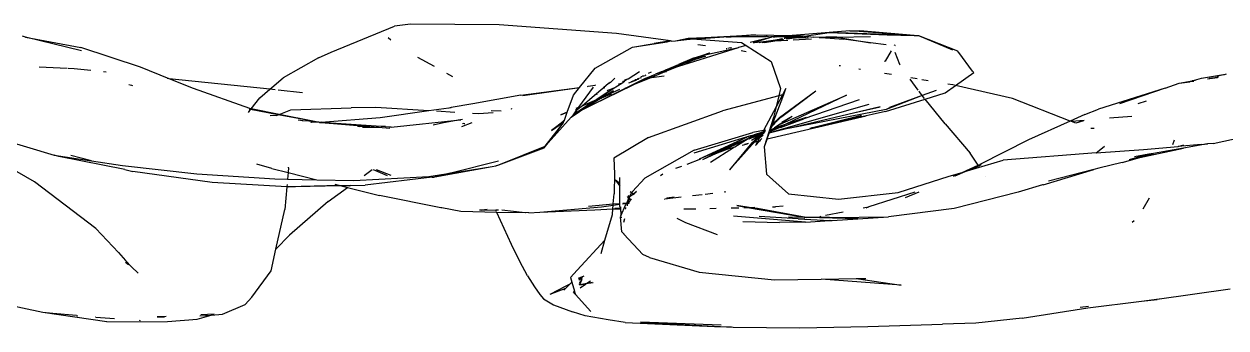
# Model space of a CAD drawing. Header units: millimetres. Extents: x -41292 to 298682, y -22072 to 33155.
# Drawn here: x 34630.1 to 34840.8, y -13113.9 to -13060.6 of the extents above; entities that cross this region are included whole.
import ezdxf

# ---------------------------------------------------------------- set-up
doc = ezdxf.new("R2010")
doc.units = ezdxf.units.MM

# ---------------------------------------------------------------- blocks, each defined once
blk = doc.blocks.new('rmfnasesx')
for p, q in [((62147.23, 2446.93), (62158.32, 2451.49)), ((62161.12, 2451.86), (62158.32, 2451.49)), ((62176.66, 2451.71), (62161.12, 2451.86)), ((62197.25, 2450.21), (62176.66, 2451.71)), ((62206.66, 2448.89), (62197.25, 2450.21)), ((62234.49, 2450.35), (62228.07, 2449.82)), ((62230.15, 2449.73), (62234.49, 2450.35)), ((62238.15, 2450.68), (62234.49, 2450.35)), ((62249.38, 2449.87), (62234.49, 2450.35)), ((62234.49, 2450.35), (62244.65, 2449.95)), ((62249.38, 2449.87), (62238.15, 2450.68)), ((62238.15, 2450.68), (62239.89, 2450.66)), ((62249.38, 2449.87), (62239.89, 2450.66)), ((62093.66, 2449.57), (62093.09, 2449.71)), ((62093.66, 2449.57), (62103.35, 2447.74)), ((62103.42, 2447.15), (62093.66, 2449.57)), ((62157.23, 2449.48), (62157.67, 2449.07)), ((62200.01, 2447.78), (62206.1, 2448.76)), ((62200.01, 2447.78), (62203.84, 2448.47)), ((62206.66, 2448.89), (62203.84, 2448.47)), ((62203.84, 2448.47), (62206.1, 2448.76)), ((62206.1, 2448.76), (62206.66, 2448.89)), ((62206.87, 2448.86), (62206.66, 2448.89)), ((62206.87, 2448.86), (62207.54, 2448.94)), ((62207.24, 2448.8), (62207.19, 2448.81)), ((62207.54, 2448.94), (62209.78, 2449.35)), ((62207.54, 2448.94), (62209.51, 2449.12)), ((62209.51, 2449.12), (62210.77, 2449.27)), ((62211.32, 2449.22), (62209.51, 2449.12)), ((62209.78, 2449.35), (62212.69, 2449.5)), ((62209.78, 2449.35), (62210.77, 2449.27)), ((62210.77, 2449.27), (62212.69, 2449.5)), ((62210.77, 2449.27), (62211.32, 2449.22)), ((62221.57, 2449.99), (62211.32, 2449.22)), ((62211.32, 2449.22), (62219.11, 2448.6)), ((62212.83, 2448.01), (62211.48, 2448.2)), ((62212.69, 2449.5), (62221.57, 2449.99)), ((62221.96, 2449.66), (62216.5, 2449.55)), ((62216.5, 2449.55), (62218.12, 2449.65)), ((62218.12, 2449.65), (62223.19, 2449.72)), ((62218.12, 2449.65), (62221.96, 2449.66)), ((62219.94, 2448.08), (62218.6, 2447.76)), ((62219.11, 2448.6), (62219.94, 2448.08)), ((62219.94, 2448.08), (62224.31, 2445.31)), ((62224.24, 2449.51), (62220.65, 2448.61)), ((62221.17, 2448.61), (62221.33, 2448.61)), ((62221.33, 2448.61), (62221.39, 2448.63)), ((62221.43, 2448.62), (62221.39, 2448.63)), ((62224.24, 2449.51), (62221.43, 2448.62)), ((62221.43, 2448.62), (62222.97, 2448.8)), ((62221.57, 2449.99), (62227.99, 2449.82)), ((62221.96, 2449.66), (62223.32, 2449.66)), ((62222.23, 2448.62), (62222.97, 2448.8)), ((62222.73, 2448.62), (62224.13, 2448.86)), ((62222.97, 2448.8), (62223.02, 2448.8)), ((62223.02, 2448.8), (62225.08, 2449.1)), ((62223.02, 2448.8), (62225.4, 2449.08)), ((62223.02, 2448.8), (62224.13, 2448.86)), ((62223.16, 2448.62), (62223.06, 2448.62)), ((62223.16, 2448.62), (62224.99, 2448.91)), ((62224.47, 2448.88), (62223.16, 2448.62)), ((62223.32, 2449.66), (62223.39, 2449.69)), ((62223.61, 2449.65), (62223.39, 2449.69)), ((62223.53, 2449.73), (62224.25, 2449.63)), ((62224.13, 2448.86), (62225.08, 2449.1)), ((62224.13, 2448.86), (62224.47, 2448.88)), ((62224.38, 2449.52), (62224.24, 2449.51)), ((62224.25, 2449.63), (62225.72, 2449.68)), ((62225.06, 2449.6), (62224.25, 2449.63)), ((62225.4, 2449.08), (62224.47, 2448.88)), ((62224.47, 2448.88), (62224.99, 2448.91)), ((62224.8, 2449.56), (62224.73, 2449.56)), ((62224.8, 2449.56), (62225.06, 2449.6)), ((62224.99, 2448.91), (62226.56, 2449.16)), ((62224.99, 2448.91), (62227.27, 2449.04)), ((62225.26, 2449.59), (62225.06, 2449.6)), ((62225.08, 2449.1), (62226.08, 2449.24)), ((62228.08, 2449.69), (62225.26, 2449.59)), ((62225.26, 2449.59), (62225.72, 2449.68)), ((62228.01, 2449.5), (62225.26, 2449.59)), ((62225.4, 2449.08), (62225.8, 2449.13)), ((62225.83, 2449.69), (62225.72, 2449.68)), ((62226.08, 2449.24), (62225.8, 2449.13)), ((62226.89, 2449.77), (62225.83, 2449.69)), ((62225.83, 2449.69), (62226.27, 2449.68)), ((62226.36, 2449.19), (62226.08, 2449.24)), ((62226.27, 2449.68), (62226.32, 2449.68)), ((62226.32, 2449.68), (62227.24, 2449.76)), ((62226.72, 2449.3), (62226.59, 2449.31)), ((62227.26, 2449.4), (62226.72, 2449.3)), ((62227.24, 2449.76), (62226.89, 2449.77)), ((62227.09, 2449.25), (62226.96, 2449.26)), ((62227.09, 2449.25), (62228.42, 2449.46)), ((62227.35, 2449.76), (62227.24, 2449.76)), ((62227.33, 2449.41), (62227.26, 2449.4)), ((62227.54, 2449.45), (62227.33, 2449.41)), ((62227.46, 2449.77), (62227.35, 2449.76)), ((62227.5, 2449.78), (62227.46, 2449.77)), ((62227.6, 2449.78), (62227.5, 2449.78)), ((62227.94, 2449.45), (62227.54, 2449.45)), ((62227.99, 2449.82), (62227.6, 2449.78)), ((62228.01, 2449.5), (62227.94, 2449.45)), ((62228.07, 2449.82), (62227.99, 2449.82)), ((62228.05, 2449.5), (62228.01, 2449.5)), ((62228.05, 2449.5), (62228.24, 2449.49)), ((62228.86, 2449.8), (62228.07, 2449.82)), ((62229.05, 2449.64), (62228.08, 2449.69)), ((62228.19, 2449.1), (62231.39, 2449.28)), ((62228.24, 2449.49), (62229.05, 2449.64)), ((62228.42, 2449.46), (62228.24, 2449.49)), ((62228.42, 2449.46), (62228.55, 2449.48)), ((62228.55, 2449.48), (62228.64, 2449.46)), ((62228.64, 2449.46), (62228.75, 2449.47)), ((62228.83, 2449.47), (62228.75, 2449.47)), ((62228.83, 2449.47), (62229.18, 2449.63)), ((62229, 2449.46), (62228.83, 2449.47)), ((62230.02, 2449.71), (62228.86, 2449.8)), ((62229.79, 2449.59), (62229, 2449.46)), ((62230.35, 2449.5), (62229, 2449.46)), ((62230.81, 2449.4), (62229, 2449.46)), ((62229.18, 2449.63), (62229.05, 2449.64)), ((62229.27, 2449.62), (62229.18, 2449.63)), ((62229.43, 2449.69), (62229.27, 2449.62)), ((62229.41, 2449.62), (62229.27, 2449.62)), ((62229.52, 2449.67), (62229.41, 2449.62)), ((62229.61, 2449.65), (62229.52, 2449.67)), ((62229.61, 2449.65), (62229.81, 2449.6)), ((62229.81, 2449.6), (62229.79, 2449.59)), ((62229.81, 2449.6), (62229.86, 2449.6)), ((62229.86, 2449.6), (62229.9, 2449.59)), ((62230.02, 2449.71), (62230.15, 2449.73)), ((62230.15, 2449.73), (62231.82, 2449.58)), ((62230.43, 2449.48), (62230.35, 2449.5)), ((62232.77, 2449.51), (62231.82, 2449.58)), ((62233.92, 2449.56), (62232.77, 2449.51)), ((62232.77, 2449.51), (62233.85, 2449.42)), ((62233.85, 2449.42), (62235.86, 2449.54)), ((62233.85, 2449.42), (62237, 2449.19)), ((62235.86, 2449.54), (62233.92, 2449.56)), ((62235.86, 2449.54), (62241.72, 2449.69)), ((62235.86, 2449.54), (62241.77, 2448.57)), ((62241.77, 2448.57), (62237, 2449.19)), ((62244.48, 2448.19), (62241.77, 2448.57)), ((62244.65, 2449.95), (62249.38, 2449.87)), ((62245.97, 2448.2), (62245.9, 2448.08)), ((62246.06, 2448.06), (62246.1, 2448.18)), ((62249.38, 2449.87), (62250.14, 2449.84)), ((62250.14, 2449.84), (62256.14, 2447.34)), ((62250.14, 2449.84), (62256.99, 2447.15)), ((62113.78, 2444.27), (62103.35, 2447.74)), ((62145, 2445.91), (62138.79, 2442.41)), ((62145, 2445.91), (62147.23, 2446.93)), ((62162.37, 2446.07), (62165.25, 2444.45)), ((62193.51, 2444.14), (62200.01, 2447.78)), ((62211.94, 2446.19), (62208.1, 2444.78)), ((62210.83, 2445.93), (62208.1, 2444.78)), ((62208.15, 2444.49), (62218.6, 2447.76)), ((62210.82, 2445.6), (62212.56, 2446.33)), ((62212.71, 2446.14), (62210.82, 2445.6)), ((62210.83, 2445.93), (62211.07, 2445.98)), ((62211.07, 2445.98), (62211.22, 2446.03)), ((62211.22, 2446.03), (62213.11, 2446.65)), ((62211.22, 2446.03), (62211.94, 2446.19)), ((62211.94, 2446.19), (62212.36, 2446.34)), ((62213.11, 2446.65), (62212.36, 2446.34)), ((62212.36, 2446.34), (62212.98, 2446.51)), ((62212.71, 2446.14), (62212.87, 2446.2)), ((62212.98, 2446.51), (62218.6, 2447.76)), ((62212.98, 2446.51), (62213.44, 2446.74)), ((62213.44, 2446.74), (62213.11, 2446.65)), ((62213.44, 2446.74), (62213.64, 2446.79)), ((62216.56, 2447.49), (62216.42, 2447.51)), ((62217.18, 2447.67), (62216.74, 2447.54)), ((62217.18, 2447.67), (62217.29, 2447.68)), ((62217.29, 2447.68), (62217.45, 2447.73)), ((62219.93, 2447.01), (62219.1, 2447.13)), ((62245.37, 2447.16), (62244.33, 2445.37)), ((62246.86, 2444.75), (62246.04, 2446.89)), ((62257.16, 2446.92), (62256.99, 2447.15)), ((62257.16, 2446.92), (62257.23, 2446.89)), ((62259.6, 2443.62), (62257.23, 2446.89)), ((62100.91, 2444.04), (62096.05, 2444.28)), ((62102.17, 2443.98), (62101.09, 2444.04)), ((62105.06, 2443.68), (62102.17, 2443.98)), ((62118.79, 2442.25), (62113.78, 2444.27)), ((62190.75, 2440.74), (62193.51, 2444.14)), ((62205.03, 2443.49), (62205.76, 2443.79)), ((62208.15, 2444.49), (62205.7, 2443.48)), ((62210.82, 2445.6), (62205.76, 2443.79)), ((62205.76, 2443.79), (62208.1, 2444.78)), ((62205.76, 2443.79), (62208.15, 2444.49)), ((62210.82, 2445.6), (62209.42, 2445.02)), ((62224.31, 2445.31), (62225.99, 2440.56)), ((62236.49, 2444.5), (62236.27, 2444.54)), ((62240.02, 2443.91), (62239.68, 2443.96)), ((62244.33, 2445.37), (62244.14, 2445.29)), ((62246.93, 2444.65), (62246.86, 2444.75)), ((62107.78, 2443.4), (62107.33, 2443.45)), ((62118.79, 2442.25), (62118.48, 2442.29)), ((62123.06, 2440.54), (62118.79, 2442.25)), ((62136.45, 2440.42), (62118.79, 2442.25)), ((62136.82, 2440.73), (62138.79, 2442.41)), ((62167.44, 2443.22), (62168.49, 2442.63)), ((62196.21, 2441.68), (62196.95, 2442.36)), ((62198.13, 2441.51), (62198.62, 2441.83)), ((62198.33, 2441.81), (62198.25, 2441.76)), ((62198.33, 2441.81), (62198.36, 2441.8)), ((62198.36, 2441.8), (62198.44, 2441.82)), ((62198.44, 2441.82), (62198.62, 2441.83)), ((62198.96, 2442.06), (62198.62, 2441.83)), ((62198.96, 2442.06), (62198.63, 2441.99)), ((62198.66, 2440.56), (62201.72, 2442.1)), ((62199.12, 2442.16), (62198.8, 2442.09)), ((62198.96, 2442.06), (62199.12, 2442.16)), ((62199, 2442.21), (62199.27, 2442.26)), ((62199.12, 2442.16), (62199.27, 2442.26)), ((62199.27, 2442.26), (62201.23, 2443.55)), ((62200.7, 2441.99), (62199.34, 2441.5)), ((62200.98, 2442.16), (62199.77, 2441.72)), ((62203.33, 2442.5), (62200.05, 2441.14)), ((62200.05, 2441.14), (62202.67, 2442.4)), ((62200.52, 2442.1), (62200.55, 2442.11)), ((62200.55, 2442.11), (62200.98, 2442.16)), ((62200.88, 2442.28), (62201.62, 2442.49)), ((62200.98, 2442.16), (62201.04, 2442.17)), ((62201.11, 2442.21), (62201.04, 2442.17)), ((62201.99, 2442.69), (62201.48, 2442.59)), ((62201.72, 2442.1), (62202.32, 2442.35)), ((62201.77, 2442.74), (62201.86, 2442.78)), ((62201.86, 2442.78), (62202.22, 2442.82)), ((62202.35, 2442.89), (62202.22, 2442.82)), ((62202.32, 2442.35), (62202.67, 2442.4)), ((62202.32, 2442.35), (62202.34, 2442.36)), ((62202.34, 2442.36), (62204.06, 2443.08)), ((62202.34, 2442.36), (62202.67, 2442.4)), ((62202.67, 2442.4), (62204.06, 2443.08)), ((62202.67, 2442.4), (62203.33, 2442.5)), ((62202.83, 2443.27), (62203.37, 2443.45)), ((62205.67, 2443.46), (62203.33, 2442.5)), ((62203.33, 2442.5), (62205.57, 2442.8)), ((62204.44, 2443.24), (62204.06, 2443.08)), ((62205.03, 2443.49), (62204.44, 2443.24)), ((62204.44, 2443.24), (62205.67, 2443.46)), ((62205.82, 2443.66), (62205.03, 2443.49)), ((62205.67, 2443.46), (62205.7, 2443.48)), ((62205.7, 2443.48), (62206.01, 2443.54)), ((62245.4, 2443), (62244.2, 2443.2)), ((62250.09, 2440.25), (62248.71, 2442.17)), ((62249.9, 2442.24), (62248.83, 2442.42)), ((62251.84, 2441.91), (62250.74, 2442.1)), ((62256.66, 2441.07), (62259.86, 2443.33)), ((62259.86, 2443.33), (62259.6, 2443.62)), ((62295.86, 2441.47), (62298.11, 2441.88)), ((62295.86, 2441.47), (62297.72, 2441.75)), ((62297.85, 2441.77), (62298.43, 2441.86)), ((62298.11, 2441.88), (62299.77, 2442.37)), ((62298.69, 2441.96), (62298.11, 2441.88)), ((62299.77, 2442.37), (62303.98, 2443.07)), ((62300.82, 2442.23), (62302.59, 2442.51)), ((62302.59, 2442.51), (62301.08, 2442.32)), ((62302.26, 2442.7), (62303.98, 2443.07)), ((62303.8, 2442.97), (62302.26, 2442.7)), ((62302.74, 2442.57), (62302.59, 2442.51)), ((62303.98, 2443.07), (62304.12, 2443.1)), ((62111.77, 2441.26), (62112.2, 2441.13)), ((62112.2, 2441.13), (62112.37, 2441.06)), ((62132.97, 2437.04), (62123.06, 2440.54)), ((62134.68, 2438.92), (62136.45, 2440.42)), ((62136.45, 2440.42), (62136.82, 2440.73)), ((62137.39, 2440.32), (62136.45, 2440.42)), ((62142.21, 2439.82), (62137.92, 2440.27)), ((62180.48, 2439.36), (62190.75, 2440.74)), ((62180.83, 2439.35), (62190.75, 2440.74)), ((62189.67, 2439.4), (62190.75, 2440.74)), ((62190.63, 2437.29), (62193.22, 2440.79)), ((62191.42, 2436.97), (62196.65, 2440.54)), ((62192.16, 2440.93), (62192.23, 2440.99)), ((62192.23, 2440.99), (62193.5, 2441.12)), ((62193.21, 2437.82), (62200.05, 2441.14)), ((62193.21, 2437.82), (62198.66, 2440.56)), ((62193.39, 2439.38), (62194.84, 2440.59)), ((62193.5, 2441.12), (62193.55, 2441.18)), ((62196.65, 2440.54), (62193.77, 2438.65)), ((62194.84, 2440.59), (62194.94, 2440.67)), ((62194.84, 2440.59), (62195.08, 2440.66)), ((62195.84, 2441.43), (62194.94, 2440.67)), ((62194.94, 2440.67), (62195.18, 2440.75)), ((62195.38, 2439.35), (62197.81, 2440.41)), ((62196.71, 2440.17), (62195.38, 2439.35)), ((62195.67, 2440.22), (62195.58, 2440.16)), ((62196.65, 2440.54), (62195.67, 2440.22)), ((62195.9, 2441.48), (62195.84, 2441.43)), ((62195.87, 2441.45), (62195.84, 2441.43)), ((62195.87, 2441.45), (62195.9, 2441.48)), ((62195.92, 2441.42), (62195.87, 2441.45)), ((62195.9, 2441.48), (62196.13, 2441.67)), ((62195.9, 2441.48), (62195.97, 2441.46)), ((62195.97, 2441.46), (62195.99, 2441.49)), ((62196.13, 2441.67), (62196.21, 2441.68)), ((62196.65, 2440.54), (62198.13, 2441.51)), ((62197.58, 2441.36), (62198.13, 2441.51)), ((62200.05, 2441.14), (62198.66, 2440.56)), ((62225.99, 2440.56), (62225.67, 2439.26)), ((62225.79, 2435.45), (62232.16, 2440.15)), ((62226.22, 2435.65), (62232.16, 2440.15)), ((62226.93, 2440.56), (62226.32, 2439.43)), ((62226.57, 2439.5), (62226.93, 2440.56)), ((62250.31, 2439.95), (62250.19, 2440.11)), ((62250.82, 2439.32), (62250.31, 2439.95)), ((62253.28, 2440.22), (62250.82, 2439.32)), ((62251.34, 2438.68), (62254.86, 2439.79)), ((62254.86, 2439.79), (62256.66, 2441.07)), ((62256.15, 2441.18), (62255.32, 2441.32)), ((62256.49, 2441.11), (62256.15, 2441.18)), ((62266.65, 2438.77), (62256.66, 2441.07)), ((62293.39, 2440.62), (62281.71, 2436.91)), ((62293.39, 2440.62), (62285.4, 2437.89)), ((62293.39, 2440.62), (62295.86, 2441.47)), ((62133.21, 2436.99), (62134.68, 2438.92)), ((62172.07, 2437.86), (62168.25, 2437.21)), ((62180.48, 2439.36), (62172.07, 2437.86)), ((62188.58, 2436.4), (62189.67, 2439.4)), ((62193.26, 2438.32), (62189.67, 2435.96)), ((62193.26, 2438.32), (62191.01, 2437.39)), ((62191.01, 2437.39), (62191.18, 2437.53)), ((62191.18, 2437.53), (62193.39, 2439.38)), ((62191.18, 2437.53), (62193.77, 2438.65)), ((62194.51, 2438.84), (62191.45, 2436.93)), ((62191.45, 2436.93), (62193.21, 2437.82)), ((62193.77, 2438.65), (62193.26, 2438.32)), ((62193.84, 2439.54), (62193.39, 2439.38)), ((62194.51, 2438.84), (62194.62, 2438.88)), ((62196.28, 2439.57), (62194.62, 2438.88)), ((62195.31, 2439.32), (62194.62, 2438.88)), ((62195.31, 2439.32), (62195.38, 2439.35)), ((62225.67, 2439.26), (62215.79, 2436.62)), ((62241.46, 2437.74), (62224.02, 2432.77)), ((62224.58, 2434.27), (62226.57, 2439.5)), ((62226.32, 2439.43), (62225.22, 2437.36)), ((62225.67, 2439.26), (62225.22, 2437.36)), ((62226.32, 2439.43), (62225.67, 2439.26)), ((62225.93, 2434.29), (62237.52, 2439.39)), ((62226.38, 2439.45), (62226.32, 2439.43)), ((62226.57, 2439.5), (62226.53, 2439.49)), ((62237.52, 2439.39), (62226.77, 2434.25)), ((62239.74, 2438.59), (62230.03, 2435.24)), ((62244.39, 2436.49), (62251.34, 2438.68)), ((62250.82, 2439.32), (62244.51, 2436.89)), ((62250.82, 2439.32), (62245.1, 2437.2)), ((62251.22, 2438.82), (62250.82, 2439.32)), ((62254.86, 2434.33), (62251.34, 2438.68)), ((62276.76, 2434.85), (62266.65, 2438.77)), ((62290.08, 2438.32), (62288.58, 2437.85)), ((62132.72, 2436.34), (62133.1, 2436.84)), ((62133.1, 2436.84), (62132.86, 2436.89)), ((62133.21, 2436.99), (62132.97, 2437.04)), ((62133.1, 2436.84), (62133.21, 2436.99)), ((62137.94, 2435.93), (62133.1, 2436.84)), ((62138.1, 2435.99), (62133.21, 2436.99)), ((62137.61, 2435.81), (62136.51, 2435.75)), ((62137.61, 2435.81), (62137.94, 2435.93)), ((62137.94, 2435.93), (62138.1, 2435.99)), ((62144.27, 2434.74), (62137.94, 2435.93)), ((62138.1, 2435.99), (62140.15, 2436.79)), ((62144.27, 2434.74), (62138.1, 2435.99)), ((62140.15, 2436.79), (62150.71, 2437.14)), ((62155.79, 2435.41), (62145.46, 2434.59)), ((62155.05, 2437.23), (62150.71, 2437.14)), ((62164.33, 2436.65), (62155.05, 2437.23)), ((62164.33, 2436.65), (62155.79, 2435.41)), ((62167.86, 2437.12), (62164.33, 2436.65)), ((62168.86, 2436.36), (62165.66, 2436.56)), ((62168.25, 2437.21), (62167.86, 2437.12)), ((62168.26, 2437.19), (62167.86, 2437.12)), ((62173.03, 2436.1), (62171.99, 2436.17)), ((62175.6, 2436.27), (62173.03, 2436.1)), ((62177.01, 2436.57), (62175.27, 2436.64)), ((62178.69, 2437.07), (62178.88, 2436.97)), ((62185.23, 2431.01), (62189.28, 2435.53)), ((62187.45, 2435.91), (62188.58, 2436.4)), ((62188.57, 2436.38), (62187.45, 2435.91)), ((62188.08, 2435.01), (62188.57, 2436.38)), ((62188.57, 2436.38), (62188.58, 2436.4)), ((62189.28, 2435.53), (62190.72, 2436.5)), ((62189.55, 2435.84), (62189.28, 2435.53)), ((62190.72, 2436.5), (62189.55, 2435.84)), ((62189.55, 2435.84), (62189.67, 2435.96)), ((62189.67, 2435.96), (62189.94, 2436.27)), ((62189.94, 2436.27), (62190.35, 2436.84)), ((62190.19, 2436.7), (62189.94, 2436.27)), ((62190.03, 2436.57), (62190.19, 2436.7)), ((62190.38, 2436.96), (62190.06, 2436.69)), ((62190.56, 2437.2), (62190.15, 2437.03)), ((62190.17, 2437.09), (62190.63, 2437.29)), ((62190.19, 2436.7), (62190.38, 2436.96)), ((62190.19, 2436.7), (62190.35, 2436.84)), ((62190.35, 2436.84), (62191.01, 2437.39)), ((62190.35, 2436.84), (62190.38, 2436.96)), ((62190.38, 2436.96), (62190.56, 2437.2)), ((62190.56, 2437.2), (62190.63, 2437.29)), ((62190.72, 2436.5), (62191, 2436.68)), ((62191, 2436.68), (62191.42, 2436.97)), ((62191.45, 2436.93), (62191, 2436.68)), ((62202.82, 2431.94), (62215.79, 2436.62)), ((62225.22, 2437.36), (62222.99, 2433.18)), ((62224.76, 2435.46), (62223.12, 2430.34)), ((62223.63, 2431.71), (62241.01, 2435.74)), ((62225.79, 2435.45), (62224.58, 2434.27)), ((62225.22, 2437.36), (62224.76, 2435.46)), ((62225.17, 2434.73), (62226.22, 2435.65)), ((62225.79, 2435.45), (62225.17, 2434.73)), ((62226.22, 2435.65), (62225.79, 2435.45)), ((62227.99, 2435.64), (62225.93, 2434.29)), ((62227.99, 2435.64), (62226.23, 2434.6)), ((62230.46, 2435.48), (62226.77, 2434.25)), ((62243.45, 2437.32), (62227.66, 2433.59)), ((62244.51, 2436.89), (62227.66, 2433.59)), ((62231.09, 2433.61), (62240.17, 2435.84)), ((62240.17, 2435.84), (62231.57, 2433.65)), ((62241.01, 2435.74), (62231.57, 2433.65)), ((62238.76, 2436.29), (62243.45, 2437.32)), ((62242.03, 2435.98), (62241.01, 2435.74)), ((62244.39, 2436.49), (62242.03, 2435.98)), ((62245.05, 2437.19), (62244.51, 2436.89)), ((62245.1, 2437.2), (62245.05, 2437.19)), ((62279.33, 2436.01), (62276.76, 2434.85)), ((62279.33, 2436.01), (62281.71, 2436.91)), ((62287.55, 2435.66), (62283.65, 2435.33)), ((62142.24, 2434.91), (62141.43, 2434.97)), ((62142.24, 2434.91), (62142.18, 2434.85)), ((62144.27, 2434.74), (62142.24, 2434.91)), ((62143.74, 2434.6), (62143.67, 2434.62)), ((62144.59, 2434.68), (62143.74, 2434.6)), ((62144.75, 2434.62), (62143.74, 2434.6)), ((62144.32, 2434.73), (62144.27, 2434.74)), ((62144.59, 2434.68), (62144.32, 2434.73)), ((62144.77, 2434.64), (62144.59, 2434.68)), ((62144.93, 2434.63), (62144.77, 2434.64)), ((62144.97, 2434.63), (62144.93, 2434.63)), ((62145.02, 2434.62), (62144.97, 2434.63)), ((62145.15, 2434.6), (62145.02, 2434.62)), ((62145.51, 2434.64), (62145.15, 2434.6)), ((62145.15, 2434.6), (62145.46, 2434.59)), ((62145.46, 2434.59), (62154, 2433.88)), ((62155.97, 2433.87), (62145.46, 2434.59)), ((62152.11, 2433.85), (62151.85, 2433.88)), ((62154, 2433.88), (62152.11, 2433.85)), ((62152.7, 2433.79), (62155.48, 2433.76)), ((62154, 2433.88), (62155.48, 2433.76)), ((62155.48, 2433.76), (62157.5, 2433.59)), ((62156.74, 2433.87), (62155.97, 2433.87)), ((62157.41, 2433.77), (62155.97, 2433.87)), ((62157.74, 2433.79), (62157.41, 2433.77)), ((62157.74, 2433.79), (62169.81, 2435.05)), ((62166.88, 2434.51), (62165.06, 2434.15)), ((62169.81, 2435.05), (62166.88, 2434.51)), ((62169.81, 2435.05), (62169.93, 2435.06)), ((62170.24, 2435.13), (62169.93, 2435.06)), ((62170.12, 2433.9), (62171.95, 2434.57)), ((62170.21, 2434.4), (62170.49, 2434.48)), ((62170.54, 2434.4), (62170.64, 2434.42)), ((62184.7, 2430.41), (62187.89, 2434.49)), ((62185.23, 2431.01), (62187.89, 2434.49)), ((62185.83, 2433.21), (62188.08, 2435.01)), ((62188.01, 2434.83), (62185.83, 2433.21)), ((62185.83, 2433.21), (62187.92, 2434.62)), ((62187.89, 2434.49), (62187.92, 2434.62)), ((62187.92, 2434.62), (62188.01, 2434.83)), ((62188.01, 2434.83), (62188.08, 2435.01)), ((62227.02, 2433.46), (62224.01, 2432.72)), ((62224.99, 2433.39), (62224.1, 2432.97)), ((62224.15, 2433.12), (62224.43, 2433.87)), ((62224.73, 2433.5), (62224.15, 2433.12)), ((62224.15, 2433.12), (62224.99, 2433.39)), ((62224.91, 2434.43), (62224.43, 2433.87)), ((62224.43, 2433.87), (62224.5, 2434.04)), ((62224.5, 2434.04), (62224.91, 2434.43)), ((62224.5, 2434.04), (62224.55, 2434.18)), ((62224.55, 2434.18), (62225.17, 2434.73)), ((62224.55, 2434.18), (62224.58, 2434.27)), ((62225.5, 2433.64), (62224.73, 2433.5)), ((62224.93, 2433.63), (62224.73, 2433.5)), ((62224.91, 2434.43), (62225.17, 2434.73)), ((62225.93, 2434.29), (62224.93, 2433.63)), ((62226.77, 2434.25), (62224.93, 2433.63)), ((62224.99, 2433.39), (62225.81, 2433.69)), ((62225.5, 2433.64), (62224.99, 2433.39)), ((62226.77, 2434.25), (62225.5, 2433.64)), ((62225.81, 2433.69), (62225.5, 2433.64)), ((62225.99, 2433.73), (62225.81, 2433.69)), ((62225.99, 2433.73), (62230.03, 2435.24)), ((62227.66, 2433.59), (62227.02, 2433.46)), ((62231.57, 2433.65), (62231.45, 2433.64)), ((62254.86, 2434.33), (62259.19, 2429.19)), ((62276.76, 2434.85), (62269.43, 2431.53)), ((62276.97, 2434.76), (62276.76, 2434.85)), ((62279.19, 2434.95), (62276.97, 2434.76)), ((62277.72, 2434.47), (62276.97, 2434.76)), ((62279.06, 2434.89), (62277.72, 2434.47)), ((62280.37, 2433.57), (62280.96, 2433.6)), ((62089.53, 2431.61), (62098.64, 2428.87)), ((62202.82, 2431.94), (62196.77, 2428.31)), ((62210.83, 2429.29), (62220.77, 2432.3)), ((62210.84, 2429.76), (62221.1, 2432.84)), ((62211.76, 2428.19), (62219.87, 2431.95)), ((62219.81, 2431.5), (62214.58, 2429.1)), ((62219.87, 2431.95), (62216.79, 2430.34)), ((62216.79, 2430.34), (62220.31, 2431.81)), ((62217.96, 2430.33), (62219.81, 2431.5)), ((62219.81, 2431.5), (62220.31, 2431.81)), ((62219.87, 2431.95), (62219.96, 2431.96)), ((62219.96, 2431.96), (62220.01, 2431.98)), ((62220.01, 2431.98), (62220.04, 2431.99)), ((62220.22, 2432.05), (62220.04, 2431.99)), ((62221.01, 2432.28), (62220.22, 2432.05)), ((62220.31, 2431.81), (62220.33, 2431.85)), ((62220.49, 2431.89), (62220.33, 2431.85)), ((62220.44, 2431.72), (62220.41, 2431.74)), ((62220.44, 2431.72), (62220.47, 2431.74)), ((62220.47, 2431.74), (62220.78, 2431.85)), ((62220.49, 2431.89), (62221.63, 2432.41)), ((62221.41, 2432.11), (62220.49, 2431.89)), ((62220.77, 2432.3), (62221.37, 2432.44)), ((62222.34, 2432.29), (62220.78, 2431.85)), ((62220.78, 2431.85), (62221.41, 2432.11)), ((62222.34, 2432.29), (62220.86, 2431.42)), ((62221.37, 2432.44), (62221.01, 2432.28)), ((62221.63, 2432.41), (62221.01, 2432.28)), ((62222.99, 2433.18), (62221.1, 2432.84)), ((62221.12, 2431.13), (62222.34, 2432.29)), ((62221.88, 2431.63), (62221.12, 2431.13)), ((62221.12, 2431.13), (62221.45, 2431.2)), ((62221.96, 2431.26), (62221.35, 2431.11)), ((62221.45, 2431.2), (62221.35, 2431.11)), ((62222.8, 2432.91), (62221.37, 2432.44)), ((62221.37, 2432.44), (62222.08, 2432.59)), ((62221.41, 2432.11), (62222.62, 2432.48)), ((62221.88, 2431.63), (62221.45, 2431.2)), ((62221.45, 2431.2), (62222, 2431.33)), ((62222.26, 2431.33), (62221.57, 2430.53)), ((62221.96, 2431.26), (62221.57, 2430.53)), ((62221.68, 2432.42), (62221.63, 2432.41)), ((62221.68, 2432.42), (62222.73, 2432.7)), ((62222.68, 2432.61), (62221.68, 2432.42)), ((62221.68, 2432.42), (62222.08, 2432.59)), ((62222.02, 2431.72), (62221.88, 2431.63)), ((62222, 2431.33), (62221.96, 2431.26)), ((62222.26, 2431.33), (62221.96, 2431.26)), ((62222.31, 2431.91), (62222, 2431.33)), ((62222, 2431.33), (62222.33, 2431.41)), ((62222.4, 2432.08), (62222.02, 2431.72)), ((62222.31, 2431.91), (62222.02, 2431.72)), ((62222.08, 2432.59), (62222.8, 2432.91)), ((62222.08, 2432.59), (62222.73, 2432.7)), ((62222.33, 2431.41), (62222.26, 2431.33)), ((62222.46, 2431.38), (62222.26, 2431.33)), ((62222.91, 2432.31), (62222.31, 2431.91)), ((62222.4, 2432.08), (62222.31, 2431.91)), ((62222.67, 2431.81), (62222.33, 2431.41)), ((62222.33, 2431.41), (62222.49, 2431.45)), ((62222.52, 2432.4), (62222.34, 2432.29)), ((62222.4, 2432.08), (62223.13, 2432.76)), ((62222.47, 2432.2), (62222.4, 2432.08)), ((62223.22, 2432.94), (62222.47, 2432.2)), ((62222.62, 2432.48), (62222.47, 2432.2)), ((62222.52, 2432.4), (62222.62, 2432.48)), ((62222.62, 2432.48), (62222.64, 2432.53)), ((62222.64, 2432.53), (62222.69, 2432.55)), ((62222.73, 2432.7), (62222.68, 2432.61)), ((62222.78, 2432.63), (62222.68, 2432.61)), ((62222.68, 2432.61), (62222.69, 2432.55)), ((62222.69, 2432.55), (62222.78, 2432.63)), ((62222.73, 2432.7), (62222.75, 2432.74)), ((62222.8, 2432.91), (62222.75, 2432.74)), ((62222.75, 2432.74), (62222.91, 2432.75)), ((62222.78, 2432.63), (62222.91, 2432.75)), ((62222.8, 2432.91), (62222.86, 2432.93)), ((62222.99, 2433.18), (62222.86, 2432.93)), ((62222.86, 2432.93), (62223.31, 2433.13)), ((62223.28, 2433.07), (62222.86, 2432.93)), ((62223.28, 2433.07), (62222.91, 2432.75)), ((62223.37, 2433.25), (62222.99, 2433.18)), ((62223.63, 2431.71), (62223.12, 2430.34)), ((62223.63, 2431.71), (62224.01, 2432.72)), ((62224.01, 2432.72), (62224.02, 2432.77)), ((62224.02, 2432.77), (62224.1, 2432.97)), ((62224.15, 2433.12), (62224.1, 2432.97)), ((62269.43, 2431.53), (62260.91, 2427.25)), ((62294.76, 2430.72), (62295.05, 2431.53)), ((62301.8, 2430.9), (62311.35, 2432.99)), ((62176.59, 2427.19), (62184.7, 2430.41)), ((62176.59, 2427.19), (62184.56, 2430.12)), ((62184.56, 2430.12), (62185.23, 2431.01)), ((62184.56, 2430.12), (62184.7, 2430.41)), ((62184.7, 2430.41), (62185.23, 2431.01)), ((62210.84, 2429.76), (62202.18, 2424.84)), ((62211.76, 2428.19), (62216.79, 2430.34)), ((62216.79, 2430.34), (62212.31, 2428.06)), ((62214.58, 2429.1), (62212.31, 2428.06)), ((62213.71, 2427.66), (62217.73, 2430.18)), ((62217.04, 2430.01), (62214.58, 2429.1)), ((62217.21, 2430.05), (62217.04, 2430.01)), ((62220.95, 2431.02), (62217.05, 2426.27)), ((62217.05, 2426.27), (62220.99, 2430.76)), ((62217.21, 2430.05), (62217.96, 2430.33)), ((62217.73, 2430.18), (62217.21, 2430.05)), ((62217.73, 2430.18), (62217.96, 2430.33)), ((62220.17, 2430.8), (62219.24, 2430.57)), ((62219.68, 2430.79), (62220.34, 2430.95)), ((62220.95, 2431.02), (62221.12, 2431.13)), ((62221.35, 2431.11), (62220.95, 2431.02)), ((62220.99, 2430.76), (62220.95, 2431.02)), ((62221.35, 2431.11), (62220.99, 2430.76)), ((62223.12, 2430.34), (62223.52, 2425.51)), ((62260.62, 2427.12), (62259.19, 2429.19)), ((62281.32, 2429.25), (62265, 2428.01)), ((62281.32, 2429.25), (62282.69, 2430.39)), ((62281.32, 2429.25), (62289.58, 2429.87)), ((62282.69, 2430.39), (62282.75, 2430.41)), ((62288.94, 2428.46), (62296.61, 2430.07)), ((62288.94, 2428.46), (62291.35, 2429.15)), ((62289.58, 2429.87), (62295.67, 2430.39)), ((62291.35, 2429.15), (62290.53, 2429.01)), ((62296.61, 2430.07), (62291.35, 2429.15)), ((62299.71, 2430.73), (62295.67, 2430.39)), ((62295.67, 2430.39), (62296.66, 2430.67)), ((62300.84, 2430.82), (62296.61, 2430.07)), ((62299.71, 2430.73), (62299.83, 2430.75)), ((62299.83, 2430.75), (62300.84, 2430.82)), ((62300.88, 2430.83), (62300.84, 2430.82)), ((62301.8, 2430.9), (62300.88, 2430.83)), ((62095.24, 2424.16), (62087.85, 2428.39)), ((62099.45, 2428.65), (62098.64, 2428.87)), ((62098.64, 2428.87), (62105.19, 2427.88)), ((62111.06, 2426.37), (62099.45, 2428.65)), ((62105.19, 2427.88), (62101.58, 2428.82)), ((62105.19, 2427.88), (62110.63, 2427.05)), ((62110.63, 2427.05), (62123.68, 2425.61)), ((62136.79, 2426.55), (62134.17, 2427.28)), ((62176.52, 2427.78), (62168.16, 2425.73)), ((62175.41, 2426.89), (62176.09, 2427)), ((62176.09, 2427), (62176.18, 2427.04)), ((62176.18, 2427.04), (62176.24, 2427.05)), ((62176.24, 2427.05), (62176.59, 2427.19)), ((62196.77, 2428.31), (62196.88, 2425.61)), ((62211.97, 2428.14), (62209.58, 2427.25)), ((62257.82, 2425.84), (62260.62, 2427.12)), ((62258.71, 2426.11), (62265, 2428.01)), ((62260.73, 2426.95), (62258.71, 2426.11)), ((62260.62, 2427.12), (62260.91, 2427.25)), ((62260.73, 2426.95), (62260.62, 2427.12)), ((62261.16, 2427.17), (62260.73, 2426.95)), ((62285.87, 2427.58), (62281.75, 2426.58)), ((62285.87, 2427.58), (62288.94, 2428.46)), ((62290.53, 2429.01), (62287.08, 2428.07)), ((62287.08, 2428.07), (62288.94, 2428.46)), ((62290.53, 2429.01), (62288.04, 2428.57)), ((62111.06, 2426.37), (62112.47, 2425.98)), ((62126.36, 2424.06), (62112.47, 2425.98)), ((62123.68, 2425.61), (62137.34, 2424.69)), ((62136.79, 2426.55), (62139.68, 2425.82)), ((62139.68, 2425.82), (62139.57, 2424.65)), ((62139.68, 2425.82), (62144.7, 2424.55)), ((62139.76, 2426.62), (62139.69, 2425.9)), ((62139.76, 2426.62), (62139.75, 2426.75)), ((62151.16, 2424.43), (62164.34, 2425.11)), ((62152.98, 2425.31), (62154.38, 2426.33)), ((62164.89, 2424.99), (62153.16, 2423.62)), ((62154.58, 2426.33), (62157.03, 2425.32)), ((62155.07, 2426.35), (62157.68, 2425.33)), ((62164.34, 2425.11), (62168.09, 2425.71)), ((62164.89, 2424.99), (62165.21, 2425.01)), ((62165.21, 2425.01), (62165.39, 2425.05)), ((62165.39, 2425.05), (62175.41, 2426.89)), ((62168.09, 2425.71), (62165.39, 2425.05)), ((62168.09, 2425.71), (62168.16, 2425.73)), ((62168.16, 2425.73), (62175.41, 2426.89)), ((62196.88, 2425.61), (62196.8, 2422.06)), ((62197.81, 2423.89), (62197.8, 2424.92)), ((62202.18, 2424.84), (62200.01, 2422.47)), ((62204.93, 2425.27), (62205.36, 2425.56)), ((62208.59, 2426.89), (62207.54, 2426.5)), ((62223.52, 2425.51), (62227.39, 2422.09)), ((62246.57, 2422.32), (62255.55, 2425.15)), ((62255.55, 2425.15), (62257.82, 2425.84)), ((62256.32, 2425.15), (62257.82, 2425.84)), ((62258.71, 2426.11), (62256.52, 2425.15)), ((62257.82, 2425.84), (62258.71, 2426.11)), ((62261.97, 2425.15), (62261.95, 2425.18)), ((62272.02, 2423.66), (62280.9, 2426.32)), ((62280.9, 2426.32), (62272.93, 2424.3)), ((62281.75, 2426.58), (62280.9, 2426.32)), ((62105.98, 2415.98), (62095.24, 2424.16)), ((62139.45, 2423.31), (62126.36, 2424.06)), ((62137.34, 2424.69), (62139.57, 2424.65)), ((62139.45, 2423.31), (62139.08, 2419.32)), ((62139.48, 2423.7), (62139.45, 2423.36)), ((62139.69, 2423.29), (62139.45, 2423.31)), ((62139.57, 2424.65), (62144.7, 2424.55)), ((62148.71, 2423.54), (62139.69, 2423.29)), ((62139.69, 2423.29), (62140.96, 2423.39)), ((62140.96, 2423.39), (62148.71, 2423.54)), ((62144.7, 2424.55), (62151.16, 2424.43)), ((62146.66, 2420.74), (62150.05, 2423.2)), ((62147.85, 2423.75), (62148.71, 2423.54)), ((62148.71, 2423.54), (62148.79, 2423.52)), ((62148.79, 2423.52), (62150.57, 2423.57)), ((62148.79, 2423.52), (62150.05, 2423.2)), ((62150.05, 2423.2), (62155.7, 2421.77)), ((62150.42, 2423.46), (62150.57, 2423.57)), ((62150.57, 2423.57), (62150.65, 2423.63)), ((62150.57, 2423.57), (62153.16, 2423.62)), ((62197.81, 2423.89), (62197.05, 2424.49)), ((62197.05, 2424.49), (62197.81, 2423.44)), ((62197.81, 2423.44), (62197.81, 2423.89)), ((62197.83, 2420.41), (62197.81, 2423.44)), ((62271.91, 2423.64), (62267.63, 2422.36)), ((62272.02, 2423.66), (62271.91, 2423.64)), ((62146.66, 2420.74), (62139.93, 2414.86)), ((62166.44, 2419.65), (62155.7, 2421.77)), ((62196.66, 2420.3), (62196.8, 2422.06)), ((62199.35, 2421.31), (62199.01, 2420.52)), ((62199.11, 2421.64), (62199.35, 2421.31)), ((62199.26, 2421.87), (62199.44, 2421.5)), ((62199.27, 2420.6), (62199.41, 2421.24)), ((62199.27, 2420.6), (62199.63, 2420.93)), ((62199.45, 2421.47), (62199.35, 2421.31)), ((62199.35, 2421.31), (62199.41, 2421.24)), ((62199.41, 2421.24), (62199.45, 2421.47)), ((62199.41, 2421.24), (62199.63, 2420.93)), ((62199.44, 2421.5), (62199.49, 2421.62)), ((62199.44, 2421.5), (62199.45, 2421.47)), ((62199.45, 2421.47), (62199.69, 2420.97)), ((62199.87, 2422.24), (62199.49, 2421.62)), ((62199.49, 2421.62), (62200.12, 2422.05)), ((62199.87, 2422.24), (62199.62, 2422.44)), ((62199.63, 2420.93), (62199.69, 2420.97)), ((62199.63, 2420.93), (62199.69, 2420.85)), ((62199.69, 2420.97), (62199.86, 2421.13)), ((62199.69, 2420.97), (62199.72, 2420.91)), ((62200.01, 2422.47), (62199.87, 2422.24)), ((62200.12, 2422.05), (62199.87, 2422.24)), ((62200.75, 2422.55), (62200.12, 2422.05)), ((62200.12, 2422.05), (62200.66, 2422.41)), ((62200.33, 2421.88), (62200.12, 2422.05)), ((62205.63, 2421.14), (62205.7, 2421.15)), ((62208.54, 2421.49), (62205.7, 2421.15)), ((62205.99, 2421.3), (62206.07, 2421.34)), ((62207.31, 2421.48), (62206.07, 2421.34)), ((62212.26, 2421.93), (62210.56, 2421.72)), ((62214.11, 2422.15), (62212.74, 2421.98)), ((62216.17, 2422.39), (62216.11, 2422.38)), ((62216.32, 2422.41), (62216.22, 2422.4)), ((62227.39, 2422.09), (62236.13, 2421.16)), ((62236.13, 2421.16), (62246.57, 2422.32)), ((62249.53, 2422.39), (62241.45, 2419.8)), ((62250.21, 2422.4), (62247.82, 2421.36)), ((62267.63, 2422.36), (62256.4, 2419.51)), ((62289.53, 2419.47), (62290.62, 2421.37)), ((62137.53, 2412.39), (62139.08, 2419.32)), ((62166.61, 2419.61), (62166.44, 2419.65)), ((62169.94, 2418.96), (62166.61, 2419.61)), ((62176.26, 2418.83), (62169.94, 2418.96)), ((62173.54, 2419.2), (62173.23, 2419.22)), ((62174.55, 2419.33), (62173.54, 2419.2)), ((62173.54, 2419.2), (62176.07, 2419.26)), ((62176.07, 2419.26), (62176.05, 2419.28)), ((62176.07, 2419.26), (62176.55, 2419.27)), ((62176.16, 2419.05), (62176.07, 2419.26)), ((62178.83, 2413.2), (62176.26, 2418.83)), ((62181.87, 2418.72), (62176.26, 2418.83)), ((62177.13, 2419.25), (62181.19, 2418.82)), ((62181.19, 2418.82), (62181.25, 2418.82)), ((62181.87, 2418.72), (62183.77, 2418.88)), ((62183.77, 2418.88), (62194.59, 2419.82)), ((62183.77, 2418.88), (62193.45, 2419.29)), ((62192.33, 2419.89), (62196.66, 2420.3)), ((62193.45, 2419.29), (62196.59, 2419.42)), ((62194.59, 2419.82), (62196.64, 2420.09)), ((62196.51, 2418.43), (62196.59, 2419.42)), ((62196.59, 2419.42), (62196.64, 2420.09)), ((62196.59, 2419.42), (62197.89, 2419.47)), ((62196.64, 2420.09), (62196.66, 2420.3)), ((62196.64, 2420.09), (62197.83, 2420.24)), ((62196.66, 2420.3), (62197.83, 2420.41)), ((62197.87, 2419.55), (62196.92, 2419.52)), ((62197.83, 2420.24), (62197.83, 2420.41)), ((62197.83, 2419.84), (62197.83, 2420.24)), ((62197.83, 2419.84), (62197.87, 2419.55)), ((62197.95, 2419.55), (62197.87, 2419.55)), ((62197.87, 2419.55), (62197.95, 2419.52)), ((62197.87, 2419.55), (62197.89, 2419.47)), ((62197.89, 2419.47), (62197.99, 2418.72)), ((62197.89, 2419.47), (62197.95, 2419.47)), ((62197.93, 2419.79), (62197.95, 2419.55)), ((62197.95, 2419.55), (62197.95, 2419.52)), ((62197.95, 2419.52), (62197.95, 2419.47)), ((62197.95, 2419.47), (62197.99, 2418.72)), ((62197.99, 2418.72), (62198.01, 2418.24)), ((62198.01, 2418.24), (62198.84, 2420.21)), ((62198.26, 2420.3), (62198.95, 2420.39)), ((62198.36, 2420.46), (62199.01, 2420.52)), ((62198.74, 2419.5), (62198.85, 2419.51)), ((62198.89, 2419.58), (62198.75, 2419.58)), ((62198.89, 2420.26), (62198.84, 2420.21)), ((62198.89, 2420.26), (62199.05, 2420.4)), ((62198.95, 2420.39), (62198.89, 2420.26)), ((62199.01, 2420.52), (62198.95, 2420.39)), ((62198.95, 2420.39), (62199.05, 2420.4)), ((62199.01, 2420.52), (62199.2, 2420.54)), ((62199.05, 2420.4), (62199.2, 2420.54)), ((62199.05, 2420.4), (62199.23, 2420.42)), ((62199.13, 2419.97), (62199.23, 2420.42)), ((62199.2, 2420.54), (62199.26, 2420.54)), ((62199.23, 2420.42), (62199.26, 2420.54)), ((62199.23, 2420.42), (62199.44, 2420.45)), ((62199.26, 2420.54), (62199.27, 2420.6)), ((62199.26, 2420.54), (62199.51, 2420.56)), ((62209.05, 2419.47), (62210.95, 2419.47)), ((62210.95, 2419.47), (62211.12, 2419.47)), ((62213.6, 2419.53), (62214.69, 2419.56)), ((62217.33, 2419.62), (62218.66, 2419.65)), ((62220.47, 2419.7), (62218.31, 2420.02)), ((62218.31, 2420.02), (62220.19, 2419.69)), ((62219.54, 2419.68), (62220.19, 2419.69)), ((62220.19, 2419.69), (62220.47, 2419.7)), ((62220.19, 2419.69), (62230.47, 2417.92)), ((62220.47, 2419.7), (62221.47, 2419.72)), ((62221.96, 2419.48), (62220.47, 2419.7)), ((62230.47, 2417.92), (62221.96, 2419.48)), ((62224.55, 2419.8), (62225.11, 2419.81)), ((62226.42, 2419.89), (62225.11, 2419.81)), ((62233.84, 2418.31), (62236.95, 2418.92)), ((62240.48, 2419.61), (62241.41, 2419.79)), ((62240.97, 2419.65), (62241.41, 2419.79)), ((62241.41, 2419.79), (62241.45, 2419.8)), ((62256.4, 2419.51), (62244.89, 2418.02)), ((62195.2, 2413.93), (62196.51, 2418.43)), ((62197.93, 2418.04), (62198.02, 2418.18)), ((62198.16, 2415.41), (62197.93, 2418.04)), ((62198.02, 2418.18), (62198.01, 2418.24)), ((62198.03, 2418), (62198.03, 2417.87)), ((62198.53, 2417.11), (62198.66, 2417.76)), ((62207.8, 2417.8), (62209.33, 2417.06)), ((62209.33, 2417.06), (62214.86, 2414.94)), ((62230.33, 2417.1), (62217.75, 2418.16)), ((62219.39, 2417.22), (62225.8, 2417.06)), ((62229.07, 2417.72), (62222.24, 2418.09)), ((62230.33, 2417.1), (62225.8, 2417.06)), ((62230.47, 2417.92), (62227.4, 2418.01)), ((62229.07, 2417.72), (62230.22, 2417.78)), ((62229.07, 2417.72), (62234.62, 2417.42)), ((62230.33, 2417.1), (62234.62, 2417.42)), ((62230.56, 2417.91), (62230.47, 2417.92)), ((62234.56, 2417.93), (62230.56, 2417.91)), ((62239.5, 2417.67), (62230.56, 2417.91)), ((62232.94, 2418.13), (62233.12, 2418.17)), ((62234.56, 2417.93), (62244.89, 2418.02)), ((62234.68, 2417.43), (62234.62, 2417.42)), ((62234.68, 2417.43), (62234.75, 2417.42)), ((62234.75, 2417.42), (62234.79, 2417.42)), ((62234.79, 2417.42), (62235, 2417.4)), ((62235, 2417.4), (62239.5, 2417.67)), ((62239.5, 2417.67), (62244.89, 2418.02)), ((62287.96, 2417.37), (62287.59, 2417.04)), ((62105.98, 2415.98), (62109.91, 2411.8)), ((62139.93, 2414.86), (62137.53, 2412.39)), ((62198.5, 2415.04), (62198.16, 2415.41)), ((62198.5, 2415.04), (62198.51, 2414.98)), ((62198.51, 2414.98), (62201.81, 2411.45)), ((62136.68, 2408.58), (62137.53, 2412.39)), ((62180.29, 2410.22), (62178.83, 2413.2)), ((62195.2, 2413.93), (62190.33, 2408.68)), ((62194.53, 2411.63), (62195.2, 2413.93)), ((62109.91, 2411.8), (62111.15, 2410.37)), ((62112.21, 2409.25), (62111.15, 2410.37)), ((62181.63, 2407.7), (62180.29, 2410.22)), ((62203.01, 2410.92), (62201.81, 2411.45)), ((62203.01, 2410.92), (62211.71, 2408.34)), ((62111.66, 2409.64), (62111.18, 2410.05)), ((62113.37, 2408.18), (62112.21, 2409.25)), ((62133.29, 2403.96), (62136.68, 2408.58)), ((62189.18, 2407.43), (62190.33, 2408.68)), ((62211.71, 2408.34), (62224.93, 2406.99)), ((62181.63, 2407.7), (62182.84, 2405.77)), ((62189.07, 2406.24), (62188.23, 2405.8)), ((62188.31, 2405.49), (62189.07, 2406.24)), ((62189.07, 2406.24), (62189.41, 2406.57)), ((62189.18, 2407.43), (62189.41, 2406.57)), ((62189.41, 2406.57), (62189.85, 2405)), ((62190.57, 2407.28), (62191.58, 2407.68)), ((62191.24, 2407.35), (62190.61, 2407.03)), ((62191.24, 2407.35), (62190.63, 2406.94)), ((62190.72, 2406.36), (62191.21, 2407.12)), ((62190.75, 2406.18), (62190.8, 2406.19)), ((62190.76, 2406.11), (62190.75, 2406.18)), ((62191.77, 2406.23), (62190.76, 2406.11)), ((62191.77, 2406.23), (62190.78, 2406.04)), ((62190.8, 2406.19), (62191.21, 2407.12)), ((62190.8, 2406.19), (62192.03, 2406.41)), ((62190.85, 2405.58), (62191.77, 2406.23)), ((62191.84, 2406.28), (62191.77, 2406.23)), ((62193.11, 2406.47), (62191.84, 2406.28)), ((62191.84, 2406.28), (62192.03, 2406.41)), ((62192.03, 2406.41), (62192.64, 2406.84)), ((62192.03, 2406.41), (62192.98, 2406.57)), ((62224.93, 2406.99), (62233.12, 2407.13)), ((62233.12, 2407.13), (62239.24, 2407.23)), ((62247.13, 2406.07), (62233.12, 2407.13)), ((62239.24, 2407.23), (62240.93, 2407.26)), ((62239.24, 2407.23), (62247.13, 2406.07)), ((62132.12, 2402.69), (62133.29, 2403.96)), ((62182.84, 2405.77), (62183.81, 2404.43)), ((62183.81, 2404.43), (62184.42, 2403.68)), ((62188.23, 2405.8), (62185.51, 2404.45)), ((62188.31, 2405.49), (62185.51, 2404.45)), ((62187.97, 2405.17), (62188.31, 2405.49)), ((62189.69, 2404.75), (62189.85, 2405)), ((62189.69, 2404.75), (62189.88, 2404.89)), ((62190.01, 2404.4), (62189.69, 2404.75)), ((62189.85, 2405), (62189.88, 2404.89)), ((62189.88, 2404.89), (62190.01, 2404.4)), ((62192.7, 2401.47), (62190.01, 2404.4)), ((62304.8, 2405.34), (62292.01, 2403.55)), ((62096.65, 2401.25), (62085.02, 2403.75)), ((62128.15, 2400.97), (62132.12, 2402.69)), ((62184.42, 2403.68), (62186.17, 2402.61)), ((62186.17, 2402.61), (62189.52, 2401.41)), ((62268.32, 2400.26), (62279.83, 2402.08)), ((62279.94, 2402.31), (62278.52, 2402.16)), ((62279.83, 2402.08), (62289.27, 2403.27)), ((62289.27, 2403.27), (62292.32, 2403.65)), ((62289.27, 2403.27), (62292.01, 2403.55)), ((62107.91, 2399.66), (62096.65, 2401.25)), ((62098.44, 2401.07), (62096.65, 2401.25)), ((62102.58, 2400.76), (62098.44, 2401.07)), ((62102.58, 2400.76), (62102.78, 2400.71)), ((62105.98, 2400.45), (62105.93, 2400.48)), ((62105.98, 2400.45), (62109.22, 2400.2)), ((62107.91, 2399.66), (62118.54, 2399.7)), ((62113.78, 2399.82), (62113.62, 2399.84)), ((62118.28, 2400.59), (62116.71, 2400.51)), ((62116.71, 2400.51), (62118.02, 2400.51)), ((62118.54, 2399.7), (62123.75, 2400.12)), ((62123.75, 2400.12), (62126.17, 2400.81)), ((62124.21, 2400.66), (62126.17, 2400.81)), ((62126.72, 2400.97), (62124.38, 2400.86)), ((62126.17, 2400.81), (62128.15, 2400.97)), ((62126.17, 2400.81), (62126.72, 2400.97)), ((62191.71, 2400.7), (62189.52, 2401.41)), ((62195.79, 2399.96), (62191.71, 2400.7)), ((62198.77, 2399.53), (62195.79, 2399.96)), ((62215.56, 2399.05), (62201.42, 2399.55)), ((62201.42, 2399.55), (62216.5, 2398.77)), ((62268.32, 2400.26), (62260.22, 2399.42)), ((62198.77, 2399.53), (62214.41, 2398.81)), ((62214.41, 2398.81), (62216.5, 2398.77)), ((62216.5, 2398.77), (62217.4, 2398.76)), ((62217.4, 2398.76), (62217.7, 2398.71)), ((62217.7, 2398.71), (62229.38, 2398.56)), ((62229.38, 2398.56), (62241.25, 2398.8)), ((62241.25, 2398.8), (62254.37, 2399.25)), ((62260.22, 2399.42), (62254.37, 2399.25))]:
    blk.add_line(p, q)

msp = doc.modelspace()

# ---------------------------------------------------------------- block references
msp.add_blockref('rmfnasesx', (-27463.27, -15512.43))

doc.saveas('drawing.dxf')
